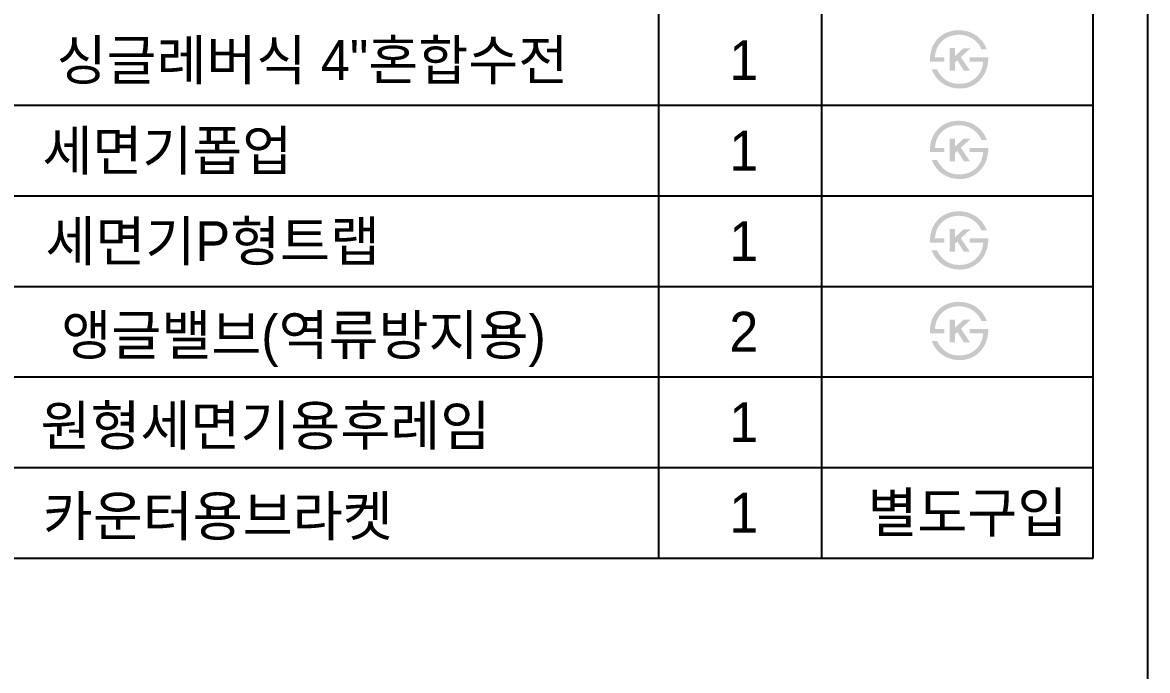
# Model space of a CAD drawing. Header units: millimetres. Extents: x 0 to 4460, y -80 to 3036.
# Drawn here: x 1414 to 2160, y 2205 to 2635 of the extents above; entities that cross this region are included whole.
import ezdxf
from ezdxf.enums import TextEntityAlignment as Align

# ---------------------------------------------------------------- set-up
doc = ezdxf.new("R2010")
doc.units = ezdxf.units.MM
doc.header["$LTSCALE"] = 0.5
doc.header["$MEASUREMENT"] = 0
doc.layers.add('TEXT', color=7, linetype='Continuous')
doc.layers.add('도각라인', color=7, linetype='Continuous')
doc.styles.add('타이틀', font='H2GTRM.TTF', dxfattribs={"height": 25})

msp = doc.modelspace()

# ---------------------------------------------------------------- hatches: boundary and pattern name
at = {"layer": 'TEXT'}
for points in [[(2015.82, 2609), (2015.8, 2609.5), (2015.79, 2609.99), (2015.78, 2610.48), (2015.79, 2610.96), (2015.81, 2611.45), (2015.84, 2611.93), (2015.87, 2612.41), (2015.92, 2612.89), (2015.98, 2613.36), (2016.05, 2613.83), (2016.13, 2614.3), (2016.22, 2614.77), (2016.32, 2615.24), (2016.43, 2615.7), (2016.55, 2616.16), (2016.68, 2616.62), (2016.82, 2617.08), (2016.98, 2617.54), (2017.14, 2617.99), (2017.32, 2618.43), (2017.5, 2618.87), (2017.7, 2619.3), (2017.9, 2619.72), (2018.12, 2620.14), (2018.34, 2620.54), (2018.58, 2620.94), (2018.82, 2621.34), (2019.07, 2621.73), (2019.34, 2622.11), (2019.61, 2622.48), (2019.9, 2622.84), (2020.5, 2623.58), (2020.82, 2623.95), (2021.16, 2624.3), (2021.49, 2624.65), (2021.84, 2624.98), (2022.2, 2625.3), (2022.56, 2625.61), (2022.94, 2625.91), (2023.32, 2626.2), (2023.71, 2626.48), (2024.1, 2626.75), (2024.51, 2627.01), (2024.93, 2627.26), (2025.35, 2627.49), (2025.78, 2627.72), (2026.22, 2627.93), (2026.71, 2628.15), (2027.2, 2628.35), (2027.69, 2628.54), (2028.2, 2628.72), (2028.71, 2628.88), (2029.23, 2629.03), (2029.76, 2629.17), (2030.29, 2629.29), (2030.83, 2629.4), (2031.38, 2629.49), (2031.94, 2629.58), (2032.5, 2629.64), (2033.07, 2629.7), (2033.65, 2629.74), (2034.24, 2629.76), (2034.83, 2629.78), (2035.74, 2629.75), (2036.19, 2629.72), (2036.64, 2629.69), (2037.08, 2629.65), (2037.52, 2629.6), (2037.95, 2629.55), (2038.38, 2629.49), (2038.8, 2629.42), (2039.22, 2629.34), (2039.63, 2629.25), (2040.04, 2629.16), (2040.44, 2629.06), (2040.84, 2628.95), (2041.24, 2628.83), (2041.63, 2628.71), (2042.02, 2628.58), (2042.4, 2628.44), (2042.77, 2628.29), (2043.15, 2628.14), (2043.52, 2627.98), (2043.88, 2627.81), (2044.24, 2627.63), (2044.59, 2627.45), (2044.94, 2627.25), (2045.29, 2627.05), (2045.63, 2626.85), (2045.96, 2626.63), (2046.3, 2626.41), (2046.62, 2626.18), (2046.95, 2625.94), (2047.26, 2625.69), (2047.77, 2625.28), (2048.26, 2624.85), (2048.73, 2624.4), (2049.19, 2623.94), (2049.64, 2623.46), (2050.07, 2622.96), (2050.48, 2622.45), (2050.88, 2621.92), (2051.26, 2621.38), (2051.63, 2620.81), (2051.98, 2620.24), (2052.32, 2619.64), (2052.64, 2619.03), (2052.95, 2618.4), (2053.25, 2617.75), (2053.52, 2617.09), (2053.52, 2617.09), (2049.8, 2617.09), (2049.8, 2617.09), (2049.73, 2617.3), (2049.65, 2617.51), (2049.57, 2617.72), (2049.48, 2617.93), (2049.39, 2618.13), (2049.29, 2618.34), (2049.19, 2618.54), (2049.09, 2618.75), (2048.98, 2618.95), (2048.86, 2619.15), (2048.74, 2619.35), (2048.62, 2619.55), (2048.49, 2619.75), (2048.36, 2619.94), (2048.22, 2620.14), (2048.08, 2620.33), (2047.93, 2620.53), (2047.78, 2620.72), (2047.46, 2621.1), (2047.13, 2621.48), (2046.77, 2621.85), (2046.4, 2622.22), (2046, 2622.59), (2045.59, 2622.95), (2045.16, 2623.31), (2044.89, 2623.52), (2044.61, 2623.73), (2044.33, 2623.93), (2044.04, 2624.12), (2043.76, 2624.31), (2043.47, 2624.48), (2043.18, 2624.66), (2042.88, 2624.82), (2042.59, 2624.98), (2042.29, 2625.13), (2041.99, 2625.28), (2041.69, 2625.42), (2041.38, 2625.55), (2041.08, 2625.68), (2040.77, 2625.79), (2040.45, 2625.91), (2040.14, 2626.01), (2039.82, 2626.11), (2039.51, 2626.2), (2039.19, 2626.29), (2038.86, 2626.36), (2038.54, 2626.43), (2038.21, 2626.5), (2037.88, 2626.56), (2037.55, 2626.61), (2037.21, 2626.65), (2036.88, 2626.69), (2036.54, 2626.72), (2036.2, 2626.74), (2035.85, 2626.76), (2035.51, 2626.77), (2035.16, 2626.77), (2034.74, 2626.77), (2034.33, 2626.76), (2033.92, 2626.74), (2033.52, 2626.71), (2033.12, 2626.68), (2032.72, 2626.63), (2032.33, 2626.58), (2031.95, 2626.52), (2031.57, 2626.46), (2031.19, 2626.38), (2030.82, 2626.3), (2030.45, 2626.21), (2030.09, 2626.11), (2029.73, 2626.01), (2029.37, 2625.89), (2029.02, 2625.77), (2028.68, 2625.64), (2028.33, 2625.51), (2028, 2625.36), (2027.67, 2625.21), (2027.34, 2625.05), (2027.01, 2624.88), (2026.7, 2624.7), (2026.38, 2624.52), (2026.07, 2624.33), (2025.77, 2624.13), (2025.47, 2623.92), (2025.17, 2623.71), (2024.88, 2623.48), (2024.59, 2623.25), (2024.31, 2623.01), (2024.03, 2622.77), (2023.75, 2622.5), (2023.48, 2622.24), (2023.22, 2621.97), (2022.96, 2621.69), (2022.71, 2621.41), (2022.47, 2621.12), (2022.24, 2620.83), (2022.02, 2620.53), (2021.8, 2620.23), (2021.6, 2619.92), (2021.4, 2619.6), (2021.21, 2619.29), (2021.03, 2618.96), (2020.85, 2618.63), (2020.69, 2618.3), (2020.53, 2617.96), (2020.38, 2617.62), (2020.24, 2617.27), (2020.11, 2616.91), (2019.98, 2616.55), (2019.87, 2616.19), (2019.76, 2615.81), (2019.66, 2615.44), (2019.56, 2615.06), (2019.48, 2614.67), (2019.41, 2614.28), (2019.34, 2613.88), (2019.28, 2613.48), (2019.23, 2613.08), (2019.18, 2612.66), (2019.15, 2612.25), (2019.12, 2611.82), (2019.12, 2611.82), (2025.34, 2611.82), (2025.34, 2611.82), (2025.34, 2611.82), (2025.34, 2609), (2025.34, 2609), (2025.33, 2609), (2015.82, 2609)], [(2032.33, 2612.65), (2038.09, 2617.87), (2042.73, 2617.87), (2036.29, 2611.93), (2042.33, 2602.92), (2038.27, 2602.92), (2034, 2609.77), (2032.33, 2608.28), (2032.33, 2602.92), (2028.79, 2602.92), (2028.79, 2618.01), (2032.33, 2618.01)], [(2054.42, 2611.82), (2054.43, 2611.3), (2054.42, 2610.77), (2054.41, 2610.25), (2054.38, 2609.73), (2054.34, 2609.22), (2054.29, 2608.7), (2054.23, 2608.2), (2054.15, 2607.69), (2054.07, 2607.19), (2053.97, 2606.69), (2053.87, 2606.19), (2053.75, 2605.69), (2053.62, 2605.2), (2053.48, 2604.72), (2053.33, 2604.23), (2053.16, 2603.75), (2052.99, 2603.29), (2052.82, 2602.83), (2052.63, 2602.38), (2052.43, 2601.94), (2052.23, 2601.5), (2052.01, 2601.07), (2051.79, 2600.65), (2051.55, 2600.24), (2051.31, 2599.83), (2051.06, 2599.43), (2050.79, 2599.04), (2050.52, 2598.65), (2050.24, 2598.27), (2049.95, 2597.9), (2049.65, 2597.53), (2049.34, 2597.18), (2049.01, 2596.83), (2048.68, 2596.49), (2048.35, 2596.15), (2048, 2595.84), (2047.65, 2595.53), (2047.3, 2595.23), (2046.93, 2594.94), (2046.56, 2594.66), (2046.18, 2594.39), (2045.8, 2594.13), (2045.41, 2593.88), (2045.01, 2593.65), (2044.61, 2593.42), (2044.2, 2593.2), (2043.78, 2592.99), (2043.35, 2592.79), (2042.91, 2592.6), (2042.47, 2592.41), (2042.02, 2592.24), (2041.57, 2592.08), (2041.12, 2591.94), (2040.66, 2591.81), (2040.2, 2591.69), (2039.73, 2591.58), (2039.27, 2591.48), (2038.79, 2591.4), (2038.32, 2591.33), (2037.84, 2591.27), (2037.36, 2591.23), (2036.87, 2591.2), (2036.38, 2591.18), (2035.89, 2591.17), (2035.09, 2591.18), (2034.3, 2591.21), (2033.53, 2591.27), (2032.77, 2591.35), (2032.02, 2591.45), (2031.65, 2591.52), (2031.28, 2591.59), (2030.92, 2591.66), (2030.56, 2591.74), (2030.2, 2591.83), (2029.85, 2591.92), (2029.5, 2592.02), (2029.15, 2592.13), (2028.8, 2592.24), (2028.46, 2592.35), (2028.12, 2592.48), (2027.79, 2592.61), (2027.45, 2592.75), (2027.12, 2592.89), (2026.8, 2593.04), (2026.47, 2593.19), (2026.15, 2593.35), (2025.83, 2593.52), (2025.52, 2593.69), (2025.21, 2593.87), (2024.9, 2594.06), (2024.27, 2594.46), (2023.96, 2594.67), (2023.65, 2594.89), (2023.34, 2595.12), (2023.04, 2595.35), (2022.75, 2595.59), (2022.46, 2595.83), (2022.17, 2596.08), (2021.89, 2596.34), (2021.62, 2596.6), (2021.35, 2596.87), (2021.09, 2597.14), (2020.83, 2597.42), (2020.57, 2597.7), (2020.33, 2597.99), (2020.08, 2598.29), (2019.85, 2598.59), (2019.61, 2598.9), (2019.39, 2599.22), (2019.16, 2599.54), (2018.95, 2599.86), (2018.74, 2600.2), (2018.53, 2600.53), (2018.33, 2600.88), (2018.13, 2601.23), (2017.94, 2601.58), (2017.75, 2601.94), (2017.57, 2602.31), (2017.23, 2603.06), (2016.9, 2603.84), (2016.9, 2603.84), (2020.44, 2603.84), (2020.44, 2603.84), (2020.72, 2603.33), (2021, 2602.83), (2021.28, 2602.35), (2021.57, 2601.88), (2021.87, 2601.43), (2022.18, 2600.99), (2022.49, 2600.56), (2022.8, 2600.15), (2023.13, 2599.75), (2023.46, 2599.37), (2023.79, 2599), (2024.14, 2598.64), (2024.48, 2598.3), (2024.84, 2597.97), (2025.2, 2597.66), (2025.57, 2597.36), (2025.84, 2597.15), (2026.11, 2596.95), (2026.39, 2596.76), (2026.67, 2596.57), (2026.96, 2596.39), (2027.25, 2596.22), (2027.54, 2596.06), (2027.83, 2595.9), (2028.13, 2595.75), (2028.43, 2595.61), (2028.74, 2595.47), (2029.05, 2595.34), (2029.36, 2595.22), (2029.67, 2595.11), (2029.99, 2595), (2030.31, 2594.9), (2030.64, 2594.81), (2030.97, 2594.73), (2031.3, 2594.65), (2031.63, 2594.58), (2031.97, 2594.51), (2032.31, 2594.46), (2032.66, 2594.41), (2033, 2594.37), (2033.36, 2594.33), (2033.71, 2594.31), (2034.07, 2594.29), (2034.43, 2594.27), (2034.8, 2594.27), (2035.16, 2594.27), (2035.54, 2594.28), (2036.57, 2594.31), (2036.9, 2594.32), (2037.22, 2594.35), (2037.54, 2594.38), (2037.86, 2594.41), (2038.18, 2594.46), (2038.5, 2594.51), (2038.81, 2594.57), (2039.12, 2594.63), (2039.43, 2594.7), (2039.74, 2594.78), (2040.05, 2594.86), (2040.35, 2594.95), (2040.66, 2595.05), (2040.96, 2595.15), (2041.26, 2595.26), (2041.55, 2595.38), (2041.85, 2595.5), (2042.14, 2595.63), (2042.43, 2595.77), (2042.72, 2595.91), (2043, 2596.06), (2043.29, 2596.22), (2043.57, 2596.38), (2043.85, 2596.55), (2044.13, 2596.73), (2044.4, 2596.91), (2044.68, 2597.11), (2044.95, 2597.3), (2045.22, 2597.51), (2045.49, 2597.72), (2045.79, 2597.98), (2046.09, 2598.24), (2046.38, 2598.51), (2046.66, 2598.79), (2046.94, 2599.07), (2047.2, 2599.36), (2047.46, 2599.66), (2047.7, 2599.96), (2047.94, 2600.27), (2048.17, 2600.58), (2048.4, 2600.9), (2048.61, 2601.22), (2048.81, 2601.56), (2049.01, 2601.89), (2049.2, 2602.24), (2049.37, 2602.59), (2049.54, 2602.94), (2049.71, 2603.3), (2049.86, 2603.67), (2050, 2604.05), (2050.14, 2604.42), (2050.27, 2604.81), (2050.38, 2605.2), (2050.49, 2605.6), (2050.59, 2606), (2050.69, 2606.42), (2050.77, 2606.83), (2050.85, 2607.25), (2050.91, 2607.68), (2050.97, 2608.12), (2051.02, 2608.56), (2051.06, 2609), (2051.06, 2609), (2042.15, 2609), (2042.15, 2609), (2042.15, 2609), (2042.15, 2611.82), (2042.15, 2611.82), (2042.15, 2611.82), (2054.42, 2611.82)], [(2015.82, 2549), (2015.8, 2549.5), (2015.79, 2549.99), (2015.78, 2550.48), (2015.79, 2550.96), (2015.81, 2551.45), (2015.84, 2551.93), (2015.87, 2552.41), (2015.92, 2552.89), (2015.98, 2553.36), (2016.05, 2553.83), (2016.13, 2554.3), (2016.22, 2554.77), (2016.32, 2555.24), (2016.43, 2555.7), (2016.55, 2556.16), (2016.68, 2556.62), (2016.82, 2557.08), (2016.98, 2557.54), (2017.14, 2557.99), (2017.32, 2558.43), (2017.5, 2558.87), (2017.7, 2559.3), (2017.9, 2559.72), (2018.12, 2560.14), (2018.34, 2560.54), (2018.58, 2560.94), (2018.82, 2561.34), (2019.07, 2561.73), (2019.34, 2562.11), (2019.61, 2562.48), (2019.9, 2562.84), (2020.5, 2563.58), (2020.82, 2563.95), (2021.16, 2564.3), (2021.49, 2564.65), (2021.84, 2564.98), (2022.2, 2565.3), (2022.56, 2565.61), (2022.94, 2565.91), (2023.32, 2566.2), (2023.71, 2566.48), (2024.1, 2566.75), (2024.51, 2567.01), (2024.93, 2567.26), (2025.35, 2567.49), (2025.78, 2567.72), (2026.22, 2567.93), (2026.71, 2568.15), (2027.2, 2568.35), (2027.69, 2568.54), (2028.2, 2568.72), (2028.71, 2568.88), (2029.23, 2569.03), (2029.76, 2569.17), (2030.29, 2569.29), (2030.83, 2569.4), (2031.38, 2569.49), (2031.94, 2569.58), (2032.5, 2569.64), (2033.07, 2569.7), (2033.65, 2569.74), (2034.24, 2569.76), (2034.83, 2569.78), (2035.74, 2569.75), (2036.19, 2569.72), (2036.64, 2569.69), (2037.08, 2569.65), (2037.52, 2569.6), (2037.95, 2569.55), (2038.38, 2569.49), (2038.8, 2569.42), (2039.22, 2569.34), (2039.63, 2569.25), (2040.04, 2569.16), (2040.44, 2569.06), (2040.84, 2568.95), (2041.24, 2568.83), (2041.63, 2568.71), (2042.02, 2568.58), (2042.4, 2568.44), (2042.77, 2568.29), (2043.15, 2568.14), (2043.52, 2567.98), (2043.88, 2567.81), (2044.24, 2567.63), (2044.59, 2567.45), (2044.94, 2567.25), (2045.29, 2567.05), (2045.63, 2566.85), (2045.96, 2566.63), (2046.3, 2566.41), (2046.62, 2566.18), (2046.95, 2565.94), (2047.26, 2565.69), (2047.77, 2565.28), (2048.26, 2564.85), (2048.73, 2564.4), (2049.19, 2563.94), (2049.64, 2563.46), (2050.07, 2562.96), (2050.48, 2562.45), (2050.88, 2561.92), (2051.26, 2561.38), (2051.63, 2560.81), (2051.98, 2560.24), (2052.32, 2559.64), (2052.64, 2559.03), (2052.95, 2558.4), (2053.25, 2557.75), (2053.52, 2557.09), (2053.52, 2557.09), (2049.8, 2557.09), (2049.8, 2557.09), (2049.73, 2557.3), (2049.65, 2557.51), (2049.57, 2557.72), (2049.48, 2557.93), (2049.39, 2558.13), (2049.29, 2558.34), (2049.19, 2558.54), (2049.09, 2558.75), (2048.98, 2558.95), (2048.86, 2559.15), (2048.74, 2559.35), (2048.62, 2559.55), (2048.49, 2559.75), (2048.36, 2559.94), (2048.22, 2560.14), (2048.08, 2560.33), (2047.93, 2560.53), (2047.78, 2560.72), (2047.46, 2561.1), (2047.13, 2561.48), (2046.77, 2561.85), (2046.4, 2562.22), (2046, 2562.59), (2045.59, 2562.95), (2045.16, 2563.31), (2044.89, 2563.52), (2044.61, 2563.73), (2044.33, 2563.93), (2044.04, 2564.12), (2043.76, 2564.31), (2043.47, 2564.48), (2043.18, 2564.66), (2042.88, 2564.82), (2042.59, 2564.98), (2042.29, 2565.13), (2041.99, 2565.28), (2041.69, 2565.42), (2041.38, 2565.55), (2041.08, 2565.68), (2040.77, 2565.79), (2040.45, 2565.91), (2040.14, 2566.01), (2039.82, 2566.11), (2039.51, 2566.2), (2039.19, 2566.29), (2038.86, 2566.36), (2038.54, 2566.43), (2038.21, 2566.5), (2037.88, 2566.56), (2037.55, 2566.61), (2037.21, 2566.65), (2036.88, 2566.69), (2036.54, 2566.72), (2036.2, 2566.74), (2035.85, 2566.76), (2035.51, 2566.77), (2035.16, 2566.77), (2034.74, 2566.77), (2034.33, 2566.76), (2033.92, 2566.74), (2033.52, 2566.71), (2033.12, 2566.68), (2032.72, 2566.63), (2032.33, 2566.58), (2031.95, 2566.52), (2031.57, 2566.46), (2031.19, 2566.38), (2030.82, 2566.3), (2030.45, 2566.21), (2030.09, 2566.11), (2029.73, 2566.01), (2029.37, 2565.89), (2029.02, 2565.77), (2028.68, 2565.64), (2028.33, 2565.51), (2028, 2565.36), (2027.67, 2565.21), (2027.34, 2565.05), (2027.01, 2564.88), (2026.7, 2564.7), (2026.38, 2564.52), (2026.07, 2564.33), (2025.77, 2564.13), (2025.47, 2563.92), (2025.17, 2563.71), (2024.88, 2563.48), (2024.59, 2563.25), (2024.31, 2563.01), (2024.03, 2562.77), (2023.75, 2562.5), (2023.48, 2562.24), (2023.22, 2561.97), (2022.96, 2561.69), (2022.71, 2561.41), (2022.47, 2561.12), (2022.24, 2560.83), (2022.02, 2560.53), (2021.8, 2560.23), (2021.6, 2559.92), (2021.4, 2559.6), (2021.21, 2559.29), (2021.03, 2558.96), (2020.85, 2558.63), (2020.69, 2558.3), (2020.53, 2557.96), (2020.38, 2557.62), (2020.24, 2557.27), (2020.11, 2556.91), (2019.98, 2556.55), (2019.87, 2556.19), (2019.76, 2555.81), (2019.66, 2555.44), (2019.56, 2555.06), (2019.48, 2554.67), (2019.41, 2554.28), (2019.34, 2553.88), (2019.28, 2553.48), (2019.23, 2553.08), (2019.18, 2552.66), (2019.15, 2552.25), (2019.12, 2551.82), (2019.12, 2551.82), (2025.34, 2551.82), (2025.34, 2551.82), (2025.34, 2551.82), (2025.34, 2549), (2025.34, 2549), (2025.33, 2549), (2015.82, 2549)], [(2054.42, 2551.82), (2054.43, 2551.3), (2054.42, 2550.77), (2054.41, 2550.25), (2054.38, 2549.73), (2054.34, 2549.22), (2054.29, 2548.7), (2054.23, 2548.2), (2054.15, 2547.69), (2054.07, 2547.19), (2053.97, 2546.69), (2053.87, 2546.19), (2053.75, 2545.69), (2053.62, 2545.2), (2053.48, 2544.72), (2053.33, 2544.23), (2053.16, 2543.75), (2052.99, 2543.29), (2052.82, 2542.83), (2052.63, 2542.38), (2052.43, 2541.94), (2052.23, 2541.5), (2052.01, 2541.07), (2051.79, 2540.65), (2051.55, 2540.24), (2051.31, 2539.83), (2051.06, 2539.43), (2050.79, 2539.04), (2050.52, 2538.65), (2050.24, 2538.27), (2049.95, 2537.9), (2049.65, 2537.53), (2049.34, 2537.18), (2049.01, 2536.83), (2048.68, 2536.49), (2048.35, 2536.15), (2048, 2535.84), (2047.65, 2535.53), (2047.3, 2535.23), (2046.93, 2534.94), (2046.56, 2534.66), (2046.18, 2534.39), (2045.8, 2534.13), (2045.41, 2533.88), (2045.01, 2533.65), (2044.61, 2533.42), (2044.2, 2533.2), (2043.78, 2532.99), (2043.35, 2532.79), (2042.91, 2532.6), (2042.47, 2532.41), (2042.02, 2532.24), (2041.57, 2532.08), (2041.12, 2531.94), (2040.66, 2531.81), (2040.2, 2531.69), (2039.73, 2531.58), (2039.27, 2531.48), (2038.79, 2531.4), (2038.32, 2531.33), (2037.84, 2531.27), (2037.36, 2531.23), (2036.87, 2531.2), (2036.38, 2531.18), (2035.89, 2531.17), (2035.09, 2531.18), (2034.3, 2531.21), (2033.53, 2531.27), (2032.77, 2531.35), (2032.02, 2531.45), (2031.65, 2531.52), (2031.28, 2531.59), (2030.92, 2531.66), (2030.56, 2531.74), (2030.2, 2531.83), (2029.85, 2531.92), (2029.5, 2532.02), (2029.15, 2532.13), (2028.8, 2532.24), (2028.46, 2532.35), (2028.12, 2532.48), (2027.79, 2532.61), (2027.45, 2532.75), (2027.12, 2532.89), (2026.8, 2533.04), (2026.47, 2533.19), (2026.15, 2533.35), (2025.83, 2533.52), (2025.52, 2533.69), (2025.21, 2533.87), (2024.9, 2534.06), (2024.27, 2534.46), (2023.96, 2534.67), (2023.65, 2534.89), (2023.34, 2535.12), (2023.04, 2535.35), (2022.75, 2535.59), (2022.46, 2535.83), (2022.17, 2536.08), (2021.89, 2536.34), (2021.62, 2536.6), (2021.35, 2536.87), (2021.09, 2537.14), (2020.83, 2537.42), (2020.57, 2537.7), (2020.33, 2537.99), (2020.08, 2538.29), (2019.85, 2538.59), (2019.61, 2538.9), (2019.39, 2539.22), (2019.16, 2539.54), (2018.95, 2539.86), (2018.74, 2540.2), (2018.53, 2540.53), (2018.33, 2540.88), (2018.13, 2541.23), (2017.94, 2541.58), (2017.75, 2541.94), (2017.57, 2542.31), (2017.23, 2543.06), (2016.9, 2543.84), (2016.9, 2543.84), (2020.44, 2543.84), (2020.44, 2543.84), (2020.72, 2543.33), (2021, 2542.83), (2021.28, 2542.35), (2021.57, 2541.88), (2021.87, 2541.43), (2022.18, 2540.99), (2022.49, 2540.56), (2022.8, 2540.15), (2023.13, 2539.75), (2023.46, 2539.37), (2023.79, 2539), (2024.14, 2538.64), (2024.48, 2538.3), (2024.84, 2537.97), (2025.2, 2537.66), (2025.57, 2537.36), (2025.84, 2537.15), (2026.11, 2536.95), (2026.39, 2536.76), (2026.67, 2536.57), (2026.96, 2536.39), (2027.25, 2536.22), (2027.54, 2536.06), (2027.83, 2535.9), (2028.13, 2535.75), (2028.43, 2535.61), (2028.74, 2535.47), (2029.05, 2535.34), (2029.36, 2535.22), (2029.67, 2535.11), (2029.99, 2535), (2030.31, 2534.9), (2030.64, 2534.81), (2030.97, 2534.73), (2031.3, 2534.65), (2031.63, 2534.58), (2031.97, 2534.51), (2032.31, 2534.46), (2032.66, 2534.41), (2033, 2534.37), (2033.36, 2534.33), (2033.71, 2534.31), (2034.07, 2534.29), (2034.43, 2534.27), (2034.8, 2534.27), (2035.16, 2534.27), (2035.54, 2534.28), (2036.57, 2534.31), (2036.9, 2534.32), (2037.22, 2534.35), (2037.54, 2534.38), (2037.86, 2534.41), (2038.18, 2534.46), (2038.5, 2534.51), (2038.81, 2534.57), (2039.12, 2534.63), (2039.43, 2534.7), (2039.74, 2534.78), (2040.05, 2534.86), (2040.35, 2534.95), (2040.66, 2535.05), (2040.96, 2535.15), (2041.26, 2535.26), (2041.55, 2535.38), (2041.85, 2535.5), (2042.14, 2535.63), (2042.43, 2535.77), (2042.72, 2535.91), (2043, 2536.06), (2043.29, 2536.22), (2043.57, 2536.38), (2043.85, 2536.55), (2044.13, 2536.73), (2044.4, 2536.91), (2044.68, 2537.11), (2044.95, 2537.3), (2045.22, 2537.51), (2045.49, 2537.72), (2045.79, 2537.98), (2046.09, 2538.24), (2046.38, 2538.51), (2046.66, 2538.79), (2046.94, 2539.07), (2047.2, 2539.36), (2047.46, 2539.66), (2047.7, 2539.96), (2047.94, 2540.27), (2048.17, 2540.58), (2048.4, 2540.9), (2048.61, 2541.22), (2048.81, 2541.56), (2049.01, 2541.89), (2049.2, 2542.24), (2049.37, 2542.59), (2049.54, 2542.94), (2049.71, 2543.3), (2049.86, 2543.67), (2050, 2544.05), (2050.14, 2544.42), (2050.27, 2544.81), (2050.38, 2545.2), (2050.49, 2545.6), (2050.59, 2546), (2050.69, 2546.42), (2050.77, 2546.83), (2050.85, 2547.25), (2050.91, 2547.68), (2050.97, 2548.12), (2051.02, 2548.56), (2051.06, 2549), (2051.06, 2549), (2042.15, 2549), (2042.15, 2549), (2042.15, 2549), (2042.15, 2551.82), (2042.15, 2551.82), (2042.15, 2551.82), (2054.42, 2551.82)], [(2032.33, 2552.65), (2038.09, 2557.87), (2042.73, 2557.87), (2036.29, 2551.93), (2042.33, 2542.92), (2038.27, 2542.92), (2034, 2549.77), (2032.33, 2548.28), (2032.33, 2542.92), (2028.79, 2542.92), (2028.79, 2558.01), (2032.33, 2558.01)], [(2015.82, 2489), (2015.8, 2489.5), (2015.79, 2489.99), (2015.78, 2490.48), (2015.79, 2490.96), (2015.81, 2491.45), (2015.84, 2491.93), (2015.87, 2492.41), (2015.92, 2492.89), (2015.98, 2493.36), (2016.05, 2493.83), (2016.13, 2494.3), (2016.22, 2494.77), (2016.32, 2495.24), (2016.43, 2495.7), (2016.55, 2496.16), (2016.68, 2496.62), (2016.82, 2497.08), (2016.98, 2497.54), (2017.14, 2497.99), (2017.32, 2498.43), (2017.5, 2498.87), (2017.7, 2499.3), (2017.9, 2499.72), (2018.12, 2500.14), (2018.34, 2500.54), (2018.58, 2500.94), (2018.82, 2501.34), (2019.07, 2501.73), (2019.34, 2502.11), (2019.61, 2502.48), (2019.9, 2502.84), (2020.5, 2503.58), (2020.82, 2503.95), (2021.16, 2504.3), (2021.49, 2504.65), (2021.84, 2504.98), (2022.2, 2505.3), (2022.56, 2505.61), (2022.94, 2505.91), (2023.32, 2506.2), (2023.71, 2506.48), (2024.1, 2506.75), (2024.51, 2507.01), (2024.93, 2507.26), (2025.35, 2507.49), (2025.78, 2507.72), (2026.22, 2507.93), (2026.71, 2508.15), (2027.2, 2508.35), (2027.69, 2508.54), (2028.2, 2508.72), (2028.71, 2508.88), (2029.23, 2509.03), (2029.76, 2509.17), (2030.29, 2509.29), (2030.83, 2509.4), (2031.38, 2509.49), (2031.94, 2509.58), (2032.5, 2509.64), (2033.07, 2509.7), (2033.65, 2509.74), (2034.24, 2509.76), (2034.83, 2509.78), (2035.74, 2509.75), (2036.19, 2509.72), (2036.64, 2509.69), (2037.08, 2509.65), (2037.52, 2509.6), (2037.95, 2509.55), (2038.38, 2509.49), (2038.8, 2509.42), (2039.22, 2509.34), (2039.63, 2509.25), (2040.04, 2509.16), (2040.44, 2509.06), (2040.84, 2508.95), (2041.24, 2508.83), (2041.63, 2508.71), (2042.02, 2508.58), (2042.4, 2508.44), (2042.77, 2508.29), (2043.15, 2508.14), (2043.52, 2507.98), (2043.88, 2507.81), (2044.24, 2507.63), (2044.59, 2507.45), (2044.94, 2507.25), (2045.29, 2507.05), (2045.63, 2506.85), (2045.96, 2506.63), (2046.3, 2506.41), (2046.62, 2506.18), (2046.95, 2505.94), (2047.26, 2505.69), (2047.77, 2505.28), (2048.26, 2504.85), (2048.73, 2504.4), (2049.19, 2503.94), (2049.64, 2503.46), (2050.07, 2502.96), (2050.48, 2502.45), (2050.88, 2501.92), (2051.26, 2501.38), (2051.63, 2500.81), (2051.98, 2500.24), (2052.32, 2499.64), (2052.64, 2499.03), (2052.95, 2498.4), (2053.25, 2497.75), (2053.52, 2497.09), (2053.52, 2497.09), (2049.8, 2497.09), (2049.8, 2497.09), (2049.73, 2497.3), (2049.65, 2497.51), (2049.57, 2497.72), (2049.48, 2497.93), (2049.39, 2498.13), (2049.29, 2498.34), (2049.19, 2498.54), (2049.09, 2498.75), (2048.98, 2498.95), (2048.86, 2499.15), (2048.74, 2499.35), (2048.62, 2499.55), (2048.49, 2499.75), (2048.36, 2499.94), (2048.22, 2500.14), (2048.08, 2500.33), (2047.93, 2500.53), (2047.78, 2500.72), (2047.46, 2501.1), (2047.13, 2501.48), (2046.77, 2501.85), (2046.4, 2502.22), (2046, 2502.59), (2045.59, 2502.95), (2045.16, 2503.31), (2044.89, 2503.52), (2044.61, 2503.73), (2044.33, 2503.93), (2044.04, 2504.12), (2043.76, 2504.31), (2043.47, 2504.48), (2043.18, 2504.66), (2042.88, 2504.82), (2042.59, 2504.98), (2042.29, 2505.13), (2041.99, 2505.28), (2041.69, 2505.42), (2041.38, 2505.55), (2041.08, 2505.68), (2040.77, 2505.79), (2040.45, 2505.91), (2040.14, 2506.01), (2039.82, 2506.11), (2039.51, 2506.2), (2039.19, 2506.29), (2038.86, 2506.36), (2038.54, 2506.43), (2038.21, 2506.5), (2037.88, 2506.56), (2037.55, 2506.61), (2037.21, 2506.65), (2036.88, 2506.69), (2036.54, 2506.72), (2036.2, 2506.74), (2035.85, 2506.76), (2035.51, 2506.77), (2035.16, 2506.77), (2034.74, 2506.77), (2034.33, 2506.76), (2033.92, 2506.74), (2033.52, 2506.71), (2033.12, 2506.68), (2032.72, 2506.63), (2032.33, 2506.58), (2031.95, 2506.52), (2031.57, 2506.46), (2031.19, 2506.38), (2030.82, 2506.3), (2030.45, 2506.21), (2030.09, 2506.11), (2029.73, 2506.01), (2029.37, 2505.89), (2029.02, 2505.77), (2028.68, 2505.64), (2028.33, 2505.51), (2028, 2505.36), (2027.67, 2505.21), (2027.34, 2505.05), (2027.01, 2504.88), (2026.7, 2504.7), (2026.38, 2504.52), (2026.07, 2504.33), (2025.77, 2504.13), (2025.47, 2503.92), (2025.17, 2503.71), (2024.88, 2503.48), (2024.59, 2503.25), (2024.31, 2503.01), (2024.03, 2502.77), (2023.75, 2502.5), (2023.48, 2502.24), (2023.22, 2501.97), (2022.96, 2501.69), (2022.71, 2501.41), (2022.47, 2501.12), (2022.24, 2500.83), (2022.02, 2500.53), (2021.8, 2500.23), (2021.6, 2499.92), (2021.4, 2499.6), (2021.21, 2499.29), (2021.03, 2498.96), (2020.85, 2498.63), (2020.69, 2498.3), (2020.53, 2497.96), (2020.38, 2497.62), (2020.24, 2497.27), (2020.11, 2496.91), (2019.98, 2496.55), (2019.87, 2496.19), (2019.76, 2495.81), (2019.66, 2495.44), (2019.56, 2495.06), (2019.48, 2494.67), (2019.41, 2494.28), (2019.34, 2493.88), (2019.28, 2493.48), (2019.23, 2493.08), (2019.18, 2492.66), (2019.15, 2492.25), (2019.12, 2491.82), (2019.12, 2491.82), (2025.34, 2491.82), (2025.34, 2491.82), (2025.34, 2491.82), (2025.34, 2489), (2025.34, 2489), (2025.33, 2489), (2015.82, 2489)], [(2054.42, 2491.82), (2054.43, 2491.3), (2054.42, 2490.77), (2054.41, 2490.25), (2054.38, 2489.73), (2054.34, 2489.22), (2054.29, 2488.7), (2054.23, 2488.2), (2054.15, 2487.69), (2054.07, 2487.19), (2053.97, 2486.69), (2053.87, 2486.19), (2053.75, 2485.69), (2053.62, 2485.2), (2053.48, 2484.72), (2053.33, 2484.23), (2053.16, 2483.75), (2052.99, 2483.29), (2052.82, 2482.83), (2052.63, 2482.38), (2052.43, 2481.94), (2052.23, 2481.5), (2052.01, 2481.07), (2051.79, 2480.65), (2051.55, 2480.24), (2051.31, 2479.83), (2051.06, 2479.43), (2050.79, 2479.04), (2050.52, 2478.65), (2050.24, 2478.27), (2049.95, 2477.9), (2049.65, 2477.53), (2049.34, 2477.18), (2049.01, 2476.83), (2048.68, 2476.49), (2048.35, 2476.15), (2048, 2475.84), (2047.65, 2475.53), (2047.3, 2475.23), (2046.93, 2474.94), (2046.56, 2474.66), (2046.18, 2474.39), (2045.8, 2474.13), (2045.41, 2473.88), (2045.01, 2473.65), (2044.61, 2473.42), (2044.2, 2473.2), (2043.78, 2472.99), (2043.35, 2472.79), (2042.91, 2472.6), (2042.47, 2472.41), (2042.02, 2472.24), (2041.57, 2472.08), (2041.12, 2471.94), (2040.66, 2471.81), (2040.2, 2471.69), (2039.73, 2471.58), (2039.27, 2471.48), (2038.79, 2471.4), (2038.32, 2471.33), (2037.84, 2471.27), (2037.36, 2471.23), (2036.87, 2471.2), (2036.38, 2471.18), (2035.89, 2471.17), (2035.09, 2471.18), (2034.3, 2471.21), (2033.53, 2471.27), (2032.77, 2471.35), (2032.02, 2471.45), (2031.65, 2471.52), (2031.28, 2471.59), (2030.92, 2471.66), (2030.56, 2471.74), (2030.2, 2471.83), (2029.85, 2471.92), (2029.5, 2472.02), (2029.15, 2472.13), (2028.8, 2472.24), (2028.46, 2472.35), (2028.12, 2472.48), (2027.79, 2472.61), (2027.45, 2472.75), (2027.12, 2472.89), (2026.8, 2473.04), (2026.47, 2473.19), (2026.15, 2473.35), (2025.83, 2473.52), (2025.52, 2473.69), (2025.21, 2473.87), (2024.9, 2474.06), (2024.27, 2474.46), (2023.96, 2474.67), (2023.65, 2474.89), (2023.34, 2475.12), (2023.04, 2475.35), (2022.75, 2475.59), (2022.46, 2475.83), (2022.17, 2476.08), (2021.89, 2476.34), (2021.62, 2476.6), (2021.35, 2476.87), (2021.09, 2477.14), (2020.83, 2477.42), (2020.57, 2477.7), (2020.33, 2477.99), (2020.08, 2478.29), (2019.85, 2478.59), (2019.61, 2478.9), (2019.39, 2479.22), (2019.16, 2479.54), (2018.95, 2479.86), (2018.74, 2480.2), (2018.53, 2480.53), (2018.33, 2480.88), (2018.13, 2481.23), (2017.94, 2481.58), (2017.75, 2481.94), (2017.57, 2482.31), (2017.23, 2483.06), (2016.9, 2483.84), (2016.9, 2483.84), (2020.44, 2483.84), (2020.44, 2483.84), (2020.72, 2483.33), (2021, 2482.83), (2021.28, 2482.35), (2021.57, 2481.88), (2021.87, 2481.43), (2022.18, 2480.99), (2022.49, 2480.56), (2022.8, 2480.15), (2023.13, 2479.75), (2023.46, 2479.37), (2023.79, 2479), (2024.14, 2478.64), (2024.48, 2478.3), (2024.84, 2477.97), (2025.2, 2477.66), (2025.57, 2477.36), (2025.84, 2477.15), (2026.11, 2476.95), (2026.39, 2476.76), (2026.67, 2476.57), (2026.96, 2476.39), (2027.25, 2476.22), (2027.54, 2476.06), (2027.83, 2475.9), (2028.13, 2475.75), (2028.43, 2475.61), (2028.74, 2475.47), (2029.05, 2475.34), (2029.36, 2475.22), (2029.67, 2475.11), (2029.99, 2475), (2030.31, 2474.9), (2030.64, 2474.81), (2030.97, 2474.73), (2031.3, 2474.65), (2031.63, 2474.58), (2031.97, 2474.51), (2032.31, 2474.46), (2032.66, 2474.41), (2033, 2474.37), (2033.36, 2474.33), (2033.71, 2474.31), (2034.07, 2474.29), (2034.43, 2474.27), (2034.8, 2474.27), (2035.16, 2474.27), (2035.54, 2474.28), (2036.57, 2474.31), (2036.9, 2474.32), (2037.22, 2474.35), (2037.54, 2474.38), (2037.86, 2474.41), (2038.18, 2474.46), (2038.5, 2474.51), (2038.81, 2474.57), (2039.12, 2474.63), (2039.43, 2474.7), (2039.74, 2474.78), (2040.05, 2474.86), (2040.35, 2474.95), (2040.66, 2475.05), (2040.96, 2475.15), (2041.26, 2475.26), (2041.55, 2475.38), (2041.85, 2475.5), (2042.14, 2475.63), (2042.43, 2475.77), (2042.72, 2475.91), (2043, 2476.06), (2043.29, 2476.22), (2043.57, 2476.38), (2043.85, 2476.55), (2044.13, 2476.73), (2044.4, 2476.91), (2044.68, 2477.11), (2044.95, 2477.3), (2045.22, 2477.51), (2045.49, 2477.72), (2045.79, 2477.98), (2046.09, 2478.24), (2046.38, 2478.51), (2046.66, 2478.79), (2046.94, 2479.07), (2047.2, 2479.36), (2047.46, 2479.66), (2047.7, 2479.96), (2047.94, 2480.27), (2048.17, 2480.58), (2048.4, 2480.9), (2048.61, 2481.22), (2048.81, 2481.56), (2049.01, 2481.89), (2049.2, 2482.24), (2049.37, 2482.59), (2049.54, 2482.94), (2049.71, 2483.3), (2049.86, 2483.67), (2050, 2484.05), (2050.14, 2484.42), (2050.27, 2484.81), (2050.38, 2485.2), (2050.49, 2485.6), (2050.59, 2486), (2050.69, 2486.42), (2050.77, 2486.83), (2050.85, 2487.25), (2050.91, 2487.68), (2050.97, 2488.12), (2051.02, 2488.56), (2051.06, 2489), (2051.06, 2489), (2042.15, 2489), (2042.15, 2489), (2042.15, 2489), (2042.15, 2491.82), (2042.15, 2491.82), (2042.15, 2491.82), (2054.42, 2491.82)], [(2032.33, 2492.65), (2038.09, 2497.87), (2042.73, 2497.87), (2036.29, 2491.93), (2042.33, 2482.92), (2038.27, 2482.92), (2034, 2489.77), (2032.33, 2488.28), (2032.33, 2482.92), (2028.79, 2482.92), (2028.79, 2498.01), (2032.33, 2498.01)], [(2015.82, 2429), (2015.8, 2429.5), (2015.79, 2429.99), (2015.78, 2430.48), (2015.79, 2430.96), (2015.81, 2431.45), (2015.84, 2431.93), (2015.87, 2432.41), (2015.92, 2432.89), (2015.98, 2433.36), (2016.05, 2433.83), (2016.13, 2434.3), (2016.22, 2434.77), (2016.32, 2435.24), (2016.43, 2435.7), (2016.55, 2436.16), (2016.68, 2436.62), (2016.82, 2437.08), (2016.98, 2437.54), (2017.14, 2437.99), (2017.32, 2438.43), (2017.5, 2438.87), (2017.7, 2439.3), (2017.9, 2439.72), (2018.12, 2440.14), (2018.34, 2440.54), (2018.58, 2440.94), (2018.82, 2441.34), (2019.07, 2441.73), (2019.34, 2442.11), (2019.61, 2442.48), (2019.9, 2442.84), (2020.5, 2443.58), (2020.82, 2443.95), (2021.16, 2444.3), (2021.49, 2444.65), (2021.84, 2444.98), (2022.2, 2445.3), (2022.56, 2445.61), (2022.94, 2445.91), (2023.32, 2446.2), (2023.71, 2446.48), (2024.1, 2446.75), (2024.51, 2447.01), (2024.93, 2447.26), (2025.35, 2447.49), (2025.78, 2447.72), (2026.22, 2447.93), (2026.71, 2448.15), (2027.2, 2448.35), (2027.69, 2448.54), (2028.2, 2448.72), (2028.71, 2448.88), (2029.23, 2449.03), (2029.76, 2449.17), (2030.29, 2449.29), (2030.83, 2449.4), (2031.38, 2449.49), (2031.94, 2449.58), (2032.5, 2449.64), (2033.07, 2449.7), (2033.65, 2449.74), (2034.24, 2449.76), (2034.83, 2449.78), (2035.74, 2449.75), (2036.19, 2449.72), (2036.64, 2449.69), (2037.08, 2449.65), (2037.52, 2449.6), (2037.95, 2449.55), (2038.38, 2449.49), (2038.8, 2449.42), (2039.22, 2449.34), (2039.63, 2449.25), (2040.04, 2449.16), (2040.44, 2449.06), (2040.84, 2448.95), (2041.24, 2448.83), (2041.63, 2448.71), (2042.02, 2448.58), (2042.4, 2448.44), (2042.77, 2448.29), (2043.15, 2448.14), (2043.52, 2447.98), (2043.88, 2447.81), (2044.24, 2447.63), (2044.59, 2447.45), (2044.94, 2447.25), (2045.29, 2447.05), (2045.63, 2446.85), (2045.96, 2446.63), (2046.3, 2446.41), (2046.62, 2446.18), (2046.95, 2445.94), (2047.26, 2445.69), (2047.77, 2445.28), (2048.26, 2444.85), (2048.73, 2444.4), (2049.19, 2443.94), (2049.64, 2443.46), (2050.07, 2442.96), (2050.48, 2442.45), (2050.88, 2441.92), (2051.26, 2441.38), (2051.63, 2440.81), (2051.98, 2440.24), (2052.32, 2439.64), (2052.64, 2439.03), (2052.95, 2438.4), (2053.25, 2437.75), (2053.52, 2437.09), (2053.52, 2437.09), (2049.8, 2437.09), (2049.8, 2437.09), (2049.73, 2437.3), (2049.65, 2437.51), (2049.57, 2437.72), (2049.48, 2437.93), (2049.39, 2438.13), (2049.29, 2438.34), (2049.19, 2438.54), (2049.09, 2438.75), (2048.98, 2438.95), (2048.86, 2439.15), (2048.74, 2439.35), (2048.62, 2439.55), (2048.49, 2439.75), (2048.36, 2439.94), (2048.22, 2440.14), (2048.08, 2440.33), (2047.93, 2440.53), (2047.78, 2440.72), (2047.46, 2441.1), (2047.13, 2441.48), (2046.77, 2441.85), (2046.4, 2442.22), (2046, 2442.59), (2045.59, 2442.95), (2045.16, 2443.31), (2044.89, 2443.52), (2044.61, 2443.73), (2044.33, 2443.93), (2044.04, 2444.12), (2043.76, 2444.31), (2043.47, 2444.48), (2043.18, 2444.66), (2042.88, 2444.82), (2042.59, 2444.98), (2042.29, 2445.13), (2041.99, 2445.28), (2041.69, 2445.42), (2041.38, 2445.55), (2041.08, 2445.68), (2040.77, 2445.79), (2040.45, 2445.91), (2040.14, 2446.01), (2039.82, 2446.11), (2039.51, 2446.2), (2039.19, 2446.29), (2038.86, 2446.36), (2038.54, 2446.43), (2038.21, 2446.5), (2037.88, 2446.56), (2037.55, 2446.61), (2037.21, 2446.65), (2036.88, 2446.69), (2036.54, 2446.72), (2036.2, 2446.74), (2035.85, 2446.76), (2035.51, 2446.77), (2035.16, 2446.77), (2034.74, 2446.77), (2034.33, 2446.76), (2033.92, 2446.74), (2033.52, 2446.71), (2033.12, 2446.68), (2032.72, 2446.63), (2032.33, 2446.58), (2031.95, 2446.52), (2031.57, 2446.46), (2031.19, 2446.38), (2030.82, 2446.3), (2030.45, 2446.21), (2030.09, 2446.11), (2029.73, 2446.01), (2029.37, 2445.89), (2029.02, 2445.77), (2028.68, 2445.64), (2028.33, 2445.51), (2028, 2445.36), (2027.67, 2445.21), (2027.34, 2445.05), (2027.01, 2444.88), (2026.7, 2444.7), (2026.38, 2444.52), (2026.07, 2444.33), (2025.77, 2444.13), (2025.47, 2443.92), (2025.17, 2443.71), (2024.88, 2443.48), (2024.59, 2443.25), (2024.31, 2443.01), (2024.03, 2442.77), (2023.75, 2442.5), (2023.48, 2442.24), (2023.22, 2441.97), (2022.96, 2441.69), (2022.71, 2441.41), (2022.47, 2441.12), (2022.24, 2440.83), (2022.02, 2440.53), (2021.8, 2440.23), (2021.6, 2439.92), (2021.4, 2439.6), (2021.21, 2439.29), (2021.03, 2438.96), (2020.85, 2438.63), (2020.69, 2438.3), (2020.53, 2437.96), (2020.38, 2437.62), (2020.24, 2437.27), (2020.11, 2436.91), (2019.98, 2436.55), (2019.87, 2436.19), (2019.76, 2435.81), (2019.66, 2435.44), (2019.56, 2435.06), (2019.48, 2434.67), (2019.41, 2434.28), (2019.34, 2433.88), (2019.28, 2433.48), (2019.23, 2433.08), (2019.18, 2432.66), (2019.15, 2432.25), (2019.12, 2431.82), (2019.12, 2431.82), (2025.34, 2431.82), (2025.34, 2431.82), (2025.34, 2431.82), (2025.34, 2429), (2025.34, 2429), (2025.33, 2429), (2015.82, 2429)], [(2054.42, 2431.82), (2054.43, 2431.3), (2054.42, 2430.77), (2054.41, 2430.25), (2054.38, 2429.73), (2054.34, 2429.22), (2054.29, 2428.7), (2054.23, 2428.2), (2054.15, 2427.69), (2054.07, 2427.19), (2053.97, 2426.69), (2053.87, 2426.19), (2053.75, 2425.69), (2053.62, 2425.2), (2053.48, 2424.72), (2053.33, 2424.23), (2053.16, 2423.75), (2052.99, 2423.29), (2052.82, 2422.83), (2052.63, 2422.38), (2052.43, 2421.94), (2052.23, 2421.5), (2052.01, 2421.07), (2051.79, 2420.65), (2051.55, 2420.24), (2051.31, 2419.83), (2051.06, 2419.43), (2050.79, 2419.04), (2050.52, 2418.65), (2050.24, 2418.27), (2049.95, 2417.9), (2049.65, 2417.53), (2049.34, 2417.18), (2049.01, 2416.83), (2048.68, 2416.49), (2048.35, 2416.15), (2048, 2415.84), (2047.65, 2415.53), (2047.3, 2415.23), (2046.93, 2414.94), (2046.56, 2414.66), (2046.18, 2414.39), (2045.8, 2414.13), (2045.41, 2413.88), (2045.01, 2413.65), (2044.61, 2413.42), (2044.2, 2413.2), (2043.78, 2412.99), (2043.35, 2412.79), (2042.91, 2412.6), (2042.47, 2412.41), (2042.02, 2412.24), (2041.57, 2412.08), (2041.12, 2411.94), (2040.66, 2411.81), (2040.2, 2411.69), (2039.73, 2411.58), (2039.27, 2411.48), (2038.79, 2411.4), (2038.32, 2411.33), (2037.84, 2411.27), (2037.36, 2411.23), (2036.87, 2411.2), (2036.38, 2411.18), (2035.89, 2411.17), (2035.09, 2411.18), (2034.3, 2411.21), (2033.53, 2411.27), (2032.77, 2411.35), (2032.02, 2411.45), (2031.65, 2411.52), (2031.28, 2411.59), (2030.92, 2411.66), (2030.56, 2411.74), (2030.2, 2411.83), (2029.85, 2411.92), (2029.5, 2412.02), (2029.15, 2412.13), (2028.8, 2412.24), (2028.46, 2412.35), (2028.12, 2412.48), (2027.79, 2412.61), (2027.45, 2412.75), (2027.12, 2412.89), (2026.8, 2413.04), (2026.47, 2413.19), (2026.15, 2413.35), (2025.83, 2413.52), (2025.52, 2413.69), (2025.21, 2413.87), (2024.9, 2414.06), (2024.27, 2414.46), (2023.96, 2414.67), (2023.65, 2414.89), (2023.34, 2415.12), (2023.04, 2415.35), (2022.75, 2415.59), (2022.46, 2415.83), (2022.17, 2416.08), (2021.89, 2416.34), (2021.62, 2416.6), (2021.35, 2416.87), (2021.09, 2417.14), (2020.83, 2417.42), (2020.57, 2417.7), (2020.33, 2417.99), (2020.08, 2418.29), (2019.85, 2418.59), (2019.61, 2418.9), (2019.39, 2419.22), (2019.16, 2419.54), (2018.95, 2419.86), (2018.74, 2420.2), (2018.53, 2420.53), (2018.33, 2420.88), (2018.13, 2421.23), (2017.94, 2421.58), (2017.75, 2421.94), (2017.57, 2422.31), (2017.23, 2423.06), (2016.9, 2423.84), (2016.9, 2423.84), (2020.44, 2423.84), (2020.44, 2423.84), (2020.72, 2423.33), (2021, 2422.83), (2021.28, 2422.35), (2021.57, 2421.88), (2021.87, 2421.43), (2022.18, 2420.99), (2022.49, 2420.56), (2022.8, 2420.15), (2023.13, 2419.75), (2023.46, 2419.37), (2023.79, 2419), (2024.14, 2418.64), (2024.48, 2418.3), (2024.84, 2417.97), (2025.2, 2417.66), (2025.57, 2417.36), (2025.84, 2417.15), (2026.11, 2416.95), (2026.39, 2416.76), (2026.67, 2416.57), (2026.96, 2416.39), (2027.25, 2416.22), (2027.54, 2416.06), (2027.83, 2415.9), (2028.13, 2415.75), (2028.43, 2415.61), (2028.74, 2415.47), (2029.05, 2415.34), (2029.36, 2415.22), (2029.67, 2415.11), (2029.99, 2415), (2030.31, 2414.9), (2030.64, 2414.81), (2030.97, 2414.73), (2031.3, 2414.65), (2031.63, 2414.58), (2031.97, 2414.51), (2032.31, 2414.46), (2032.66, 2414.41), (2033, 2414.37), (2033.36, 2414.33), (2033.71, 2414.31), (2034.07, 2414.29), (2034.43, 2414.27), (2034.8, 2414.27), (2035.16, 2414.27), (2035.54, 2414.28), (2036.57, 2414.31), (2036.9, 2414.32), (2037.22, 2414.35), (2037.54, 2414.38), (2037.86, 2414.41), (2038.18, 2414.46), (2038.5, 2414.51), (2038.81, 2414.57), (2039.12, 2414.63), (2039.43, 2414.7), (2039.74, 2414.78), (2040.05, 2414.86), (2040.35, 2414.95), (2040.66, 2415.05), (2040.96, 2415.15), (2041.26, 2415.26), (2041.55, 2415.38), (2041.85, 2415.5), (2042.14, 2415.63), (2042.43, 2415.77), (2042.72, 2415.91), (2043, 2416.06), (2043.29, 2416.22), (2043.57, 2416.38), (2043.85, 2416.55), (2044.13, 2416.73), (2044.4, 2416.91), (2044.68, 2417.11), (2044.95, 2417.3), (2045.22, 2417.51), (2045.49, 2417.72), (2045.79, 2417.98), (2046.09, 2418.24), (2046.38, 2418.51), (2046.66, 2418.79), (2046.94, 2419.07), (2047.2, 2419.36), (2047.46, 2419.66), (2047.7, 2419.96), (2047.94, 2420.27), (2048.17, 2420.58), (2048.4, 2420.9), (2048.61, 2421.22), (2048.81, 2421.56), (2049.01, 2421.89), (2049.2, 2422.24), (2049.37, 2422.59), (2049.54, 2422.94), (2049.71, 2423.3), (2049.86, 2423.67), (2050, 2424.05), (2050.14, 2424.42), (2050.27, 2424.81), (2050.38, 2425.2), (2050.49, 2425.6), (2050.59, 2426), (2050.69, 2426.42), (2050.77, 2426.83), (2050.85, 2427.25), (2050.91, 2427.68), (2050.97, 2428.12), (2051.02, 2428.56), (2051.06, 2429), (2051.06, 2429), (2042.15, 2429), (2042.15, 2429), (2042.15, 2429), (2042.15, 2431.82), (2042.15, 2431.82), (2042.15, 2431.82), (2054.42, 2431.82)], [(2032.33, 2432.65), (2038.09, 2437.87), (2042.73, 2437.87), (2036.29, 2431.93), (2042.33, 2422.92), (2038.27, 2422.92), (2034, 2429.77), (2032.33, 2428.28), (2032.33, 2422.92), (2028.79, 2422.92), (2028.79, 2438.01), (2032.33, 2438.01)]]:
    msp.add_hatch(color=256, dxfattribs=at).paths.add_polyline_path(points, flags=0)

# ---------------------------------------------------------------- linework, layer by layer
at = {"layer": '도각라인', "color": 7}
for p, q in [((2160, 3036), (2160, 0)), ((1836, 2460), (1836, 2760)), ((1944, 2460), (1944, 2760)), ((2124, 2460), (2124, 2760)), ((1170, 2580), (2124, 2580)), ((1170, 2520), (2124, 2520)), ((1170, 2460), (2124, 2460)), ((1836, 2280), (1836, 2460)), ((1944, 2280), (1944, 2460)), ((2124, 2280), (2124, 2460)), ((1170, 2400), (2124, 2400)), ((1170, 2340), (2124, 2340)), ((1170, 2280), (2124, 2280))]:
    msp.add_line(p, q, dxfattribs=at)

# ---------------------------------------------------------------- texts
at = {"layer": 'TEXT', "style": '타이틀'}
for s, p in [('싱글레버식 4"혼합수전', (1606.34, 2610)), ('1', (1892.37, 2609.9)), ('세면기폽업', (1510.18, 2550)), ('1', (1892.37, 2549.9)), ('세면기P형트랩', (1540.27, 2490)), ('1', (1892.37, 2490)), ('앵글밸브(역류방지용)', (1600.5, 2427.83)), ('2', (1892.37, 2430)), ('원형세면기용후레임', (1575.13, 2367.83)), ('1', (1892.37, 2370)), ('카운터용브라켓', (1543.61, 2307.83)), ('1', (1892.37, 2310)), ('별도구입', (2040.6, 2310.16))]:
    msp.add_text(s, height=26.4, dxfattribs=at).set_placement(p, align=Align.MIDDLE_CENTER)

doc.saveas('drawing.dxf')
